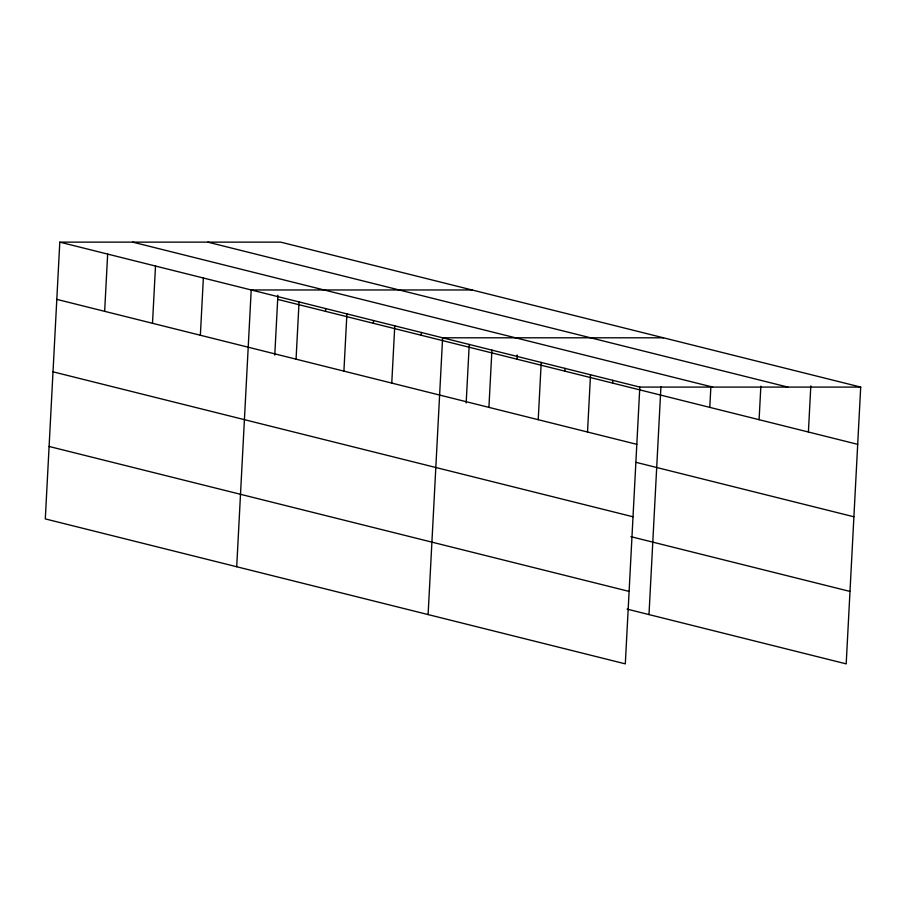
<?xml version="1.0" encoding="UTF-8"?>
<svg xmlns="http://www.w3.org/2000/svg" width="906" height="906" viewBox="0 0 906 906"><rect width="100%" height="100%" fill="white"/><g stroke="black" fill="none" stroke-linecap="round" stroke-linejoin="round"><path stroke-width="1.36" d="M59.807 242.129L45.3 518.912L625.31 663.86L639.817 387.089L59.807 242.129L280.69 242.14L860.7 387.089L846.193 663.872L627.111 609.115M104.654 311.336L107.655 254.088M152.502 323.295L155.504 266.047M200.362 335.254L203.363 278.006M236.704 566.748L251.211 289.965L472.094 289.965M274.767 355.107L277.904 295.197M296.058 359.172L299.059 301.925M325.537 311.347L325.684 308.55M343.906 371.132L346.907 313.884M373.385 323.306L373.532 320.509M391.766 383.091L394.767 325.843M421.245 335.265L421.392 332.468M428.108 614.585L442.615 337.802L663.498 337.802M466.171 402.944L469.24 344.427M488.912 407.372L491.913 350.124M516.941 359.172L517.167 354.993M538.221 419.693L541.21 362.445M564.789 371.132L564.936 368.346M587.518 432.015L590.519 374.767M612.649 383.091L612.796 380.305M648.99 614.585L660.938 386.681M709.794 407.372L710.893 386.432M759.092 419.693L760.859 386.183M808.401 432.015L810.813 385.945M639.817 387.089L860.7 387.089M207.791 242.129L787.812 387.089M132.695 242.129L712.705 387.089M277.689 299.388L857.699 444.336M56.806 299.376L636.816 444.336M636.193 462.377L853.905 516.782M53.012 371.822L633.022 516.782M630.916 536.669L849.987 591.425M49.094 446.465L629.104 591.414"/></g></svg>
